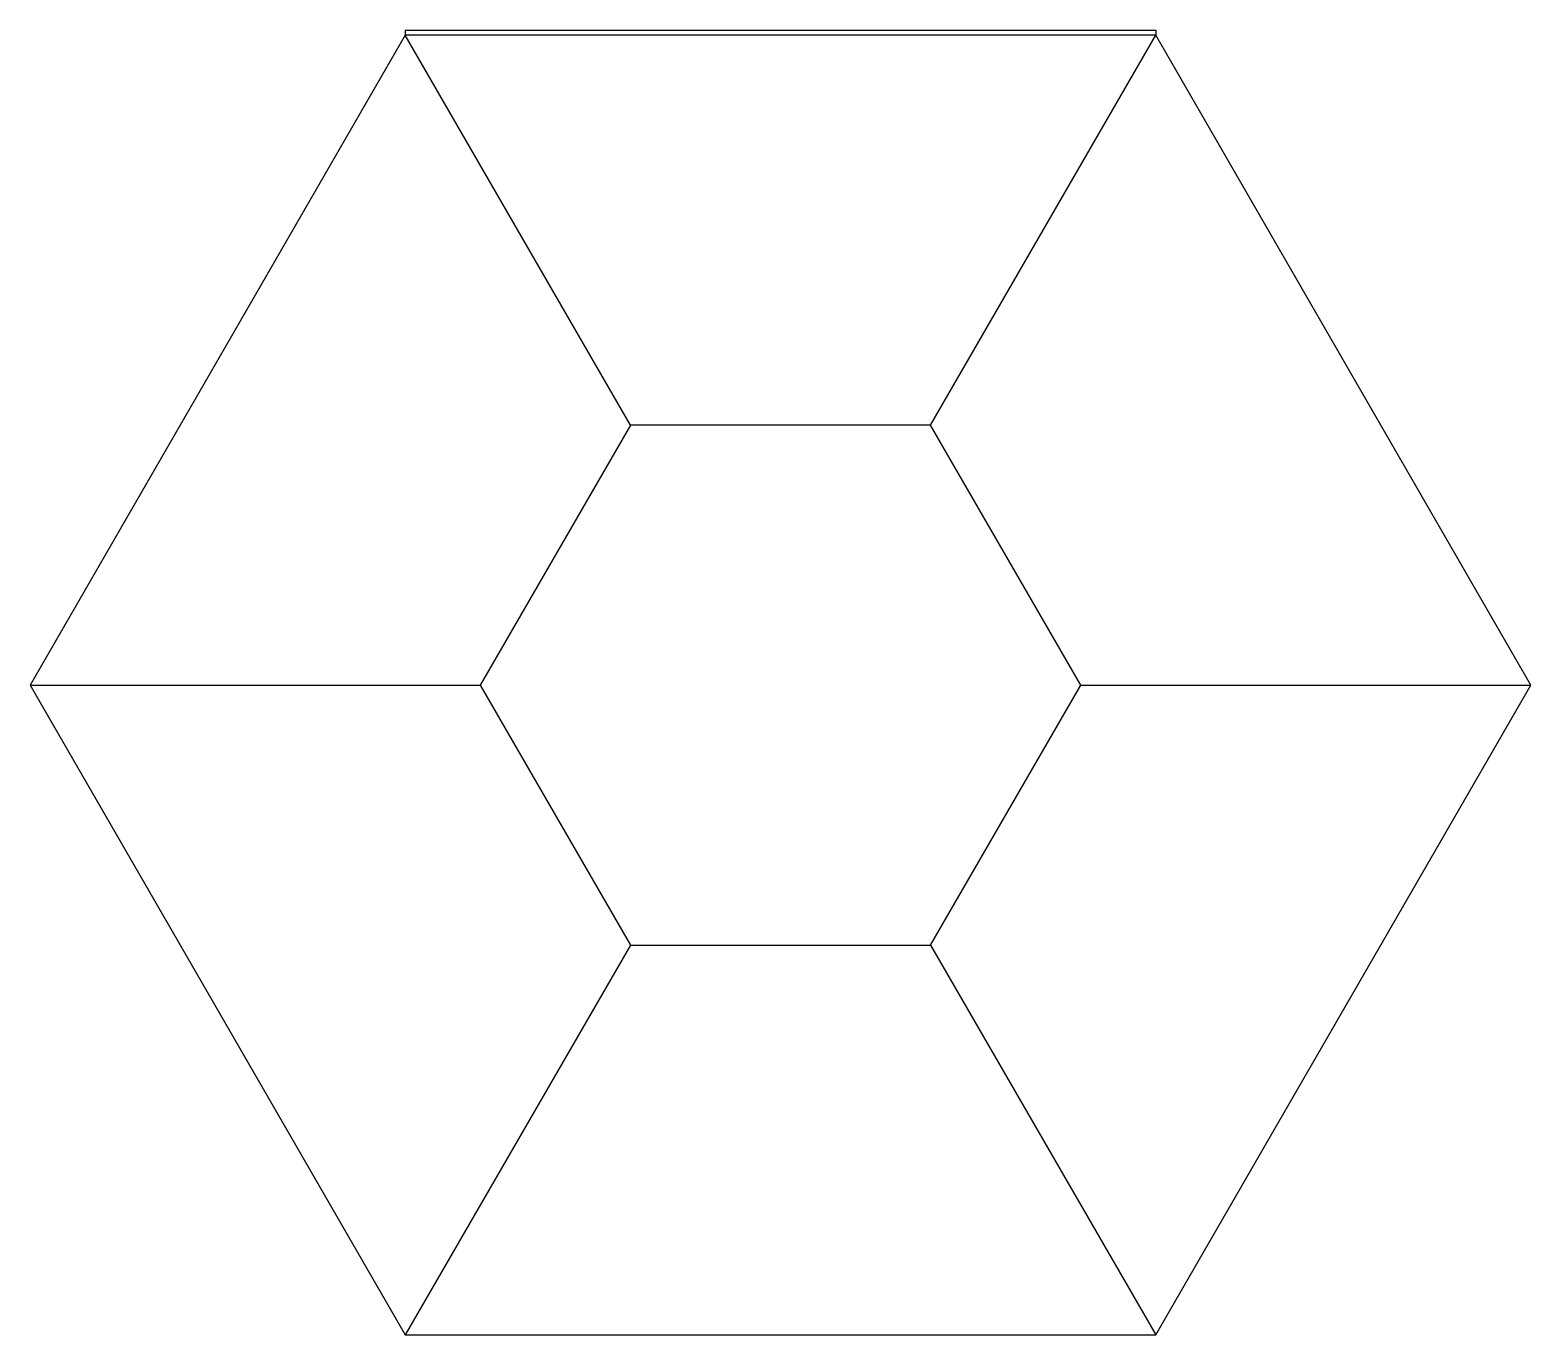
# Model space of a CAD drawing. Header units: millimetres. Extents: x 797 to 1374, y 789 to 1291.
import ezdxf

# ---------------------------------------------------------------- set-up
doc = ezdxf.new("R2010")
doc.units = ezdxf.units.MM

msp = doc.modelspace()

# ---------------------------------------------------------------- linework, layer by layer
for p, q in [((941.09, 1291.18), (1229.76, 1291.18)), ((941.09, 1291.18), (941.09, 1289.18)), ((1027.69, 1139.18), (941.09, 1289.18)), ((1143.16, 1139.18), (1229.76, 1289.18)), ((1229.76, 1291.18), (1229.76, 1289.18)), ((796.75, 1039.18), (969.96, 1039.18)), ((1200.9, 1039.18), (1374.1, 1039.18)), ((1027.69, 939.18), (941.09, 789.18)), ((1143.16, 939.18), (1229.76, 789.18))]:
    msp.add_line(p, q)
for points in [[(941.09, 1289.18), (796.75, 1039.18), (941.09, 789.18), (1229.76, 789.18), (1374.1, 1039.18), (1229.76, 1289.18)], [(1027.69, 1139.18), (969.96, 1039.18), (1027.69, 939.18), (1143.16, 939.18), (1200.9, 1039.18), (1143.16, 1139.18)]]:
    msp.add_lwpolyline(points, close=True)

doc.saveas('drawing.dxf')
